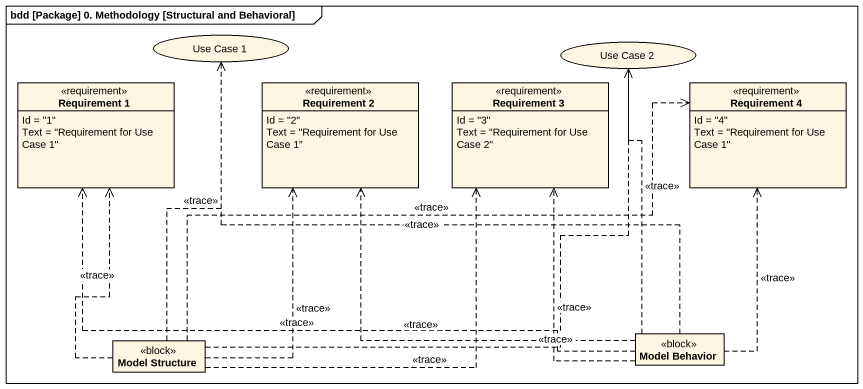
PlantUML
@startuml
mainframe bdd [Package] 0. Methodology [Structural and Behavioral]
allowmixing
hide circle
hide empty members
usecase "Use Case 1" as Use_Case_1
usecase "Use Case 2" as Use_Case_2
class "Requirement 1" as Requirement_1 <<requirement>> {
  Id = "1"
  Text = "Requirement for Use Case 1"
}
class "Requirement 2" as Requirement_2 <<requirement>> {
  Id = "2"
  Text = "Requirement for Use Case 1"
}
class "Requirement 3" as Requirement_3 <<requirement>> {
  Id = "3"
  Text = "Requirement for Use Case 2"
}
class "Requirement 4" as Requirement_4 <<requirement>> {
  Id = "4"
  Text = "Requirement for Use Case 1"
}
class "Model Behavior" as Model_Behavior <<block>>
class "Model Structure" as Model_Structure <<block>>
Model_Behavior .up.> Use_Case_1 : <<trace>>
Model_Behavior .up.> Use_Case_2 : <<trace>>
Model_Behavior .left.> Requirement_1 : <<trace>>
Model_Behavior .up.> Requirement_2 : <<trace>>
Model_Behavior .up.> Requirement_3 : <<trace>>
Model_Behavior .up.> Requirement_4 : <<trace>>
Model_Structure .up.> Use_Case_1 : <<trace>>
Model_Structure .up.> Use_Case_2 : <<trace>>
Model_Structure .up.> Requirement_1 : <<trace>>
Model_Structure .up.> Requirement_2 : <<trace>>
Model_Structure .right.> Requirement_3 : <<trace>>
Model_Structure .right.> Requirement_4 : <<trace>>
@enduml
